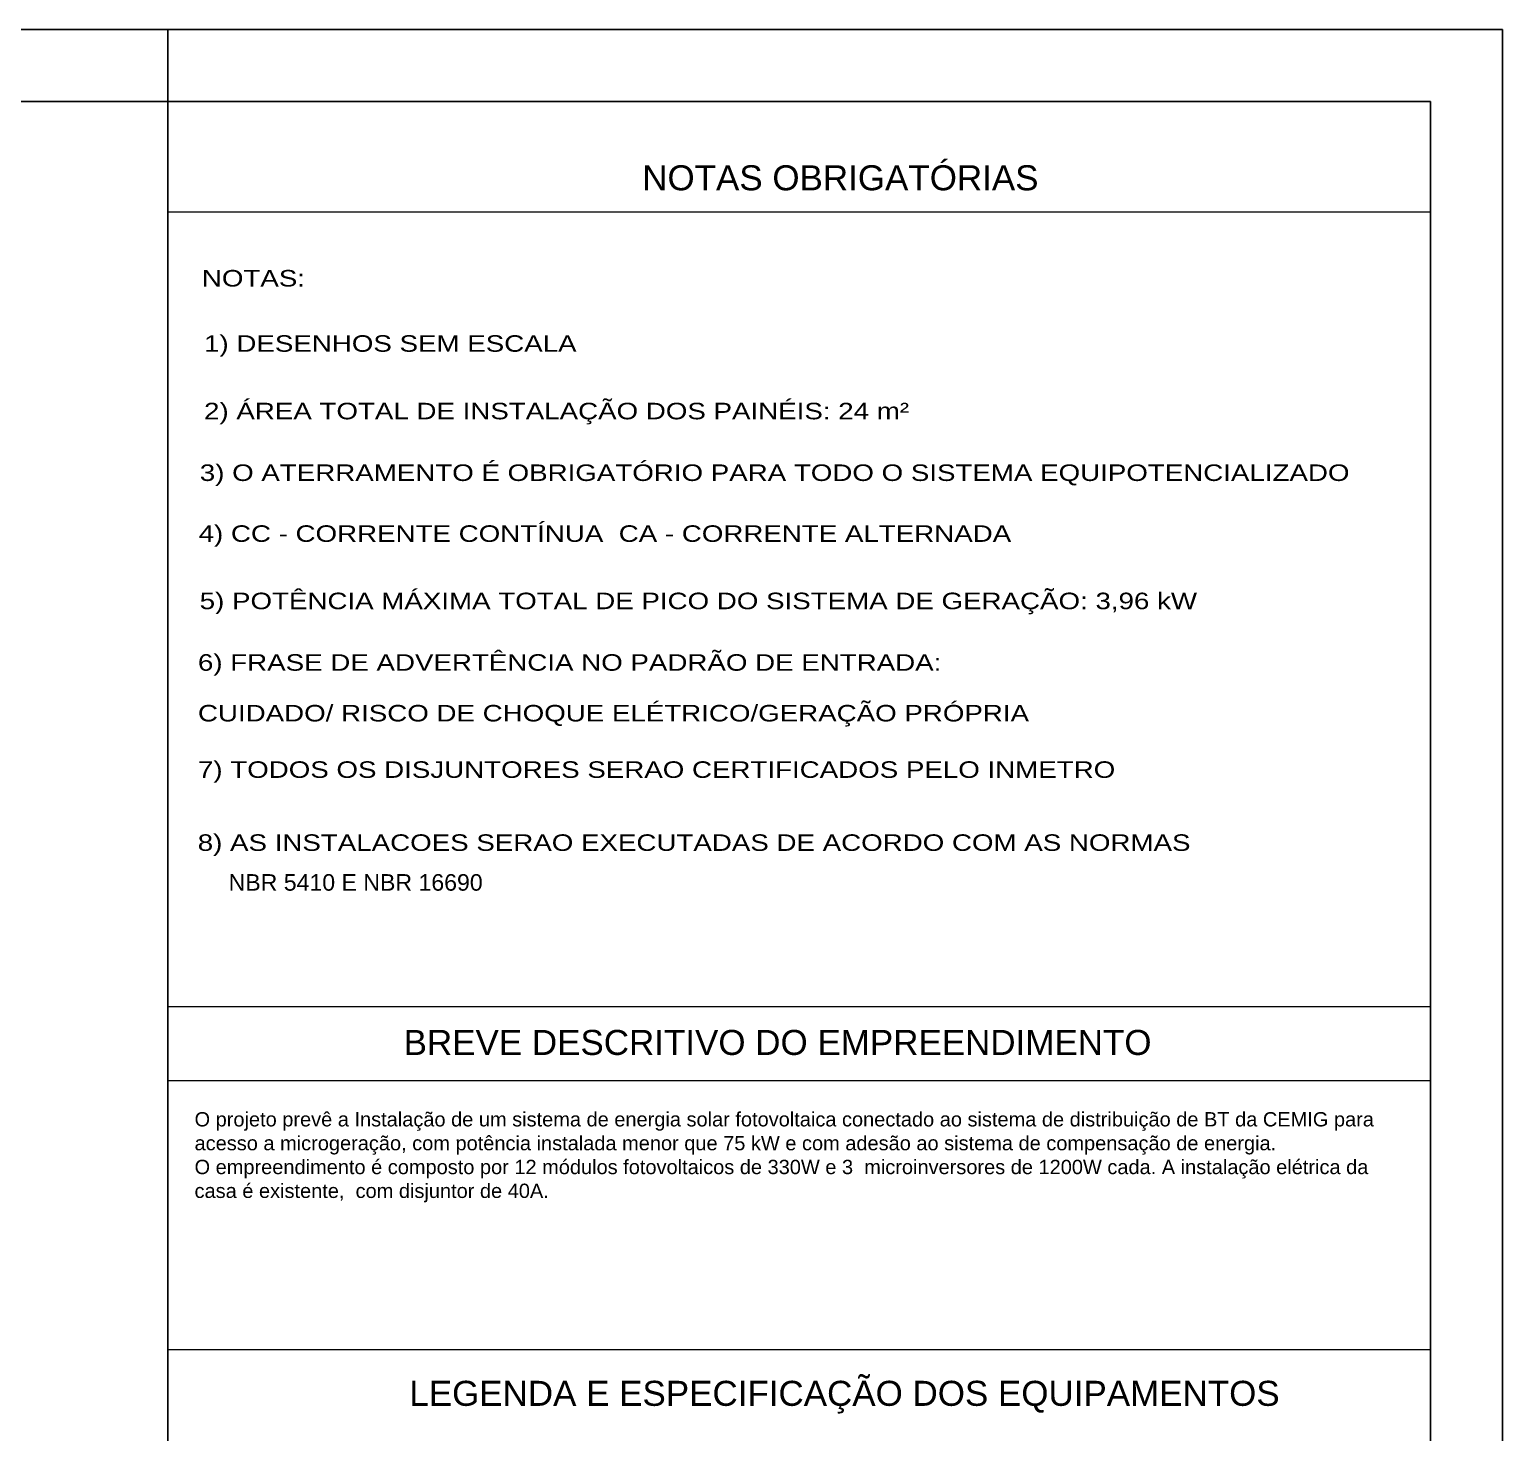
# Model space of a CAD drawing. Header units: millimetres. Extents: x 3165 to 8716, y -1118 to 2802.
# Drawn here: x 7368 to 8716, y 1519 to 2802 of the extents above; entities that cross this region are included whole.
import ezdxf

# ---------------------------------------------------------------- set-up
doc = ezdxf.new("R2010")
doc.units = ezdxf.units.MM
doc.layers.add('1', color=7, linetype='Continuous')
doc.styles.add('ROMANS', font='arial.ttf')
doc.styles.get("Standard").update_dxf_attribs({"font": 'arial.ttf'})

msp = doc.modelspace()

# ---------------------------------------------------------------- linework, layer by layer
for p, q in [((8715.8, 2802.3), (3165.2, 2802.3)), ((7494.8, 2736.3), (7494.8, 2802.3)), ((8715.8, -1118.1), (8715.8, 2802.3)), ((8649.8, 2736.3), (3330.2, 2736.3)), ((7494.8, -1052.1), (7494.8, 2736.3)), ((8649.8, -1052.1), (8649.8, 2736.3))]:
    msp.add_line(p, q)
at = {"color": 7}
for p, q in [((7494.8, -1052.1), (7494.8, 2736.3)), ((7494.8, 2736.3), (8649.8, 2736.3)), ((8649.8, 2736.3), (8649.8, -1052.1))]:
    msp.add_line(p, q, dxfattribs=at)
at = {"lineweight": 9}
for p, q in [((7494.8, 2635.5), (8649.8, 2635.5)), ((7494.8, 1908.6), (8649.8, 1908.6)), ((7494.8, 1840.8), (8649.8, 1840.8)), ((7494.8, 1594.7), (8649.8, 1594.7))]:
    msp.add_line(p, q, dxfattribs=at)

# ---------------------------------------------------------------- texts
for s, p in [('NOTAS OBRIGATÓRIAS', (7928.7, 2655.2)), ('BREVE DESCRITIVO DO EMPREENDIMENTO', (7710.4, 1864.2)), ('LEGENDA E ESPECIFICAÇÃO DOS EQUIPAMENTOS', (7715.6, 1543.2))]:
    msp.add_text(s, height=22.901, dxfattribs=at).set_placement(p)
at = {"insert": (7544.4, 2029.6), "char_height": 15.12, "width": 249.208, "attachment_point": 1}
msp.add_mtext(' NBR 5410 E NBR 16690', dxfattribs=at)
at = {"lineweight": 9, "insert": (7519.1, 1811.9), "char_height": 13.0863, "width": 1112.76, "attachment_point": 1}
msp.add_mtext('O projeto prevê a Instalação de um sistema de energia solar fotovoltaica conectado ao sistema de distribuição de BT da CEMIG para acesso a microgeração, com potência instalada menor que 75 kW e com adesão ao sistema de compensação de energia.\\PO empreendimento é composto por 12 módulos fotovoltaicos de 330W e 3  microinversores de 1200W cada. A instalação elétrica da casa é existente,  com disjuntor de 40A.', dxfattribs=at)
at = {"layer": '1', "style": 'ROMANS', "width": 1.2}
for s, p in [('NOTAS:', (7525.8, 2567.2)), ('1) DESENHOS SEM ESCALA ', (7527.8, 2507.5)), ('2) ÁREA TOTAL DE INSTALAÇÃO DOS PAINÉIS: 24 m²', (7527.8, 2445.7)), ('3) O ATERRAMENTO É OBRIGATÓRIO PARA TODO O SISTEMA EQUIPOTENCIALIZADO', (7523.9, 2389.3)), ('4) CC - CORRENTE CONTÍNUA  CA - CORRENTE ALTERNADA ', (7522.8, 2333.6)), ('5) POTÊNCIA MÁXIMA TOTAL DE PICO DO SISTEMA DE GERAÇÃO: 3,96 kW ', (7523.8, 2272)), ('6) FRASE DE ADVERTÊNCIA NO PADRÃO DE ENTRADA:', (7522.2, 2215.7)), ('CUIDADO/ RISCO DE CHOQUE ELÉTRICO/GERAÇÃO PRÓPRIA', (7522.2, 2169.3)), ('7) TODOS OS DISJUNTORES SERAO CERTIFICADOS PELO INMETRO', (7522.2, 2117.7)), ('8) AS INSTALACOES SERAO EXECUTADAS DE ACORDO COM AS NORMAS ', (7522, 2050.9))]:
    msp.add_text(s, height=15.12, dxfattribs=at).set_placement(p)

doc.saveas('drawing.dxf')
